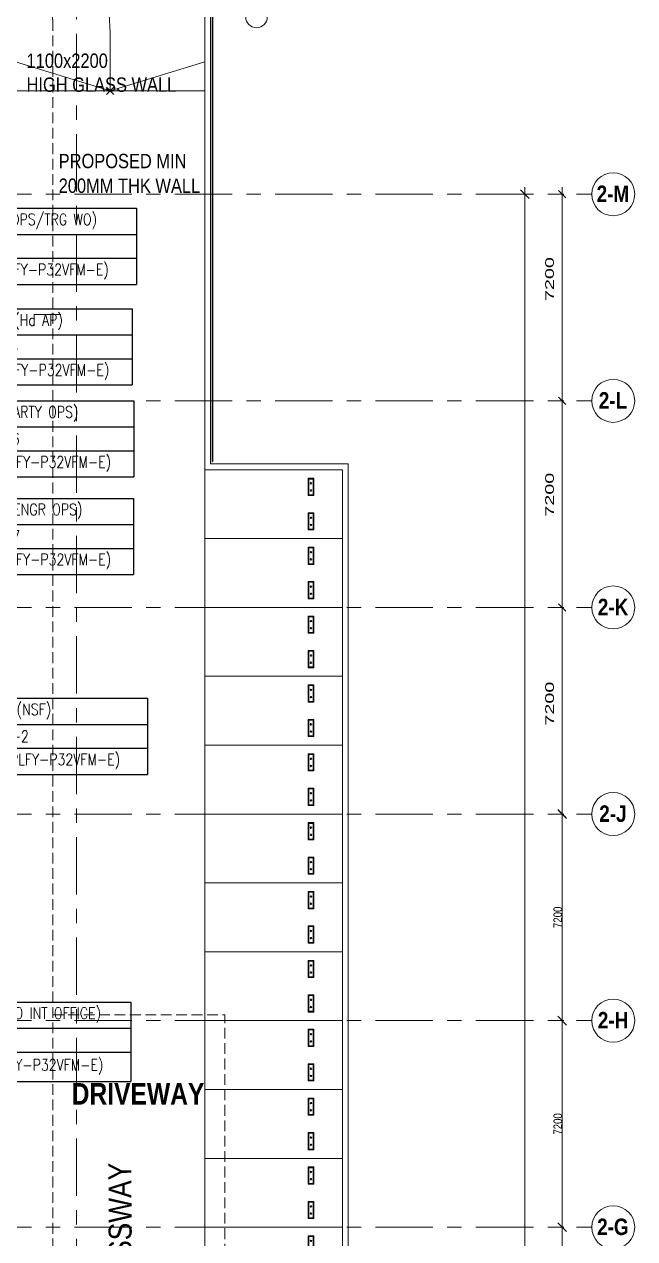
# Model space of a CAD drawing. Header units: millimetres. Extents: x 50620 to 404449, y -131543 to 97.
# Drawn here: x 383165 to 404449, y -64398 to -22075 of the extents above; entities that cross this region are included whole.
import ezdxf

# ---------------------------------------------------------------- set-up
doc = ezdxf.new("R2010")
doc.units = ezdxf.units.MM
doc.linetypes.add('IDA - Grid Line', pattern=[3500, 2000, -500, 500, -500])
doc.linetypes.add('IDA - Hidden 065', pattern=[537.5, 375, -162.5])
doc.layers.get('Defpoints').update_dxf_attribs({"color": 130})
for name, color, linetype, lineweight in [('A-_ANOT----_A-1', 8, 'Continuous', 0), ('A-_ANOT----_D', 8, 'Continuous', 9), ('A-_ANOTTEXT_T', 8, 'Continuous', 0), ('A-_DETA----_E-10', 8, 'IDA - Hidden 065', 9), ('A-_FLOR----_E', 8, 'Continuous', 9), ('A-_HANR----_E3', 8, 'Continuous', 9), ('A-DETL-____-OTLN-1', 8, 'Continuous', 9), ('A-FLOR-____-OTLN-4', 8, 'Continuous', 9), ('C-PRKG-____-OTLN', 8, 'Continuous', 0), ('C-PRKG-____-OTLN-1', 8, 'Continuous', 0), ('M-_ARCHI', 8, 'Continuous', 5), ('M_ACMV_ANNOTATION', 7, 'Continuous', 20), ('S-_ANOTGRID_E', 8, 'Continuous', 5)]:
    doc.layers.add(name, color=color, linetype=linetype, lineweight=lineweight)
doc.layers.add('S-_ANOTGRID_E-1', color=9, linetype='IDA - Grid Line', lineweight=5, true_color=0x808080)
doc.styles.add('Arial', font='arial.ttf', dxfattribs={"width": 0.8, "height": 300})
doc.styles.add('Arial Narrow', font='ARIALN.TTF', dxfattribs={"height": 100})
doc.styles.add('Arial Narrow_1', font='ARIALN.TTF', dxfattribs={"width": 2, "height": 300})
doc.styles.add('Arial Narrow_2', font='ARIALN.TTF', dxfattribs={"height": 90})
doc.styles.add('Arial Narrow_B', font='ARIALNB.TTF', dxfattribs={"height": 150})
doc.styles.add('Arial Narrow_B_4', font='ARIALNB.TTF', dxfattribs={"height": 500})
doc.styles.add('SIMPLEX', font='simplex.shx', dxfattribs={"width": 0.8})
doc.dimstyles.new('IDA_-_Arial_-_2_5mm_-_Black_-_Diagonal', dxfattribs={"dimscale": 304.8, "dimtxt": 300, "dimasz": 1, "dimexe": 0.82021, "dimexo": 0.410105, "dimgap": 0, "dimtad": 1, "dimdec": 0, "dimzin": 0, "dimdsep": 46, "dimtxsty": 'Arial', "dimblk1": 'OBLIQUE', "dimblk2": 'OBLIQUE', "dimsah": 1, "dimcen": 0.09, "dimdle": 0.82021, "dimadec": 6, "dimazin": 0, "dimtfac": 1, "dimtdec": 0, "dimtmove": 0, "dimatfit": 2, "dimfxl": 1, "dimtvp": 1, "dimtolj": 1, "dimtzin": 0, "dimarcsym": 2})
doc.dimstyles.new('IDA_-_Arial_-_2_5mm_-_Black_-_Diagonal_1', dxfattribs={"dimscale": 304.8, "dimtxt": 639.644359, "dimasz": 0.82021, "dimexe": 0.82021, "dimexo": 0.410105, "dimgap": 0, "dimtad": 1, "dimdec": 0, "dimzin": 0, "dimdsep": 46, "dimtxsty": 'Arial Narrow_1', "dimblk1": 'OBLIQUE', "dimblk2": 'OBLIQUE', "dimsah": 1, "dimcen": 0.09, "dimdle": 0.82021, "dimadec": 6, "dimazin": 0, "dimtfac": 1, "dimtdec": 4, "dimtix": 1, "dimtmove": 2, "dimatfit": 3, "dimfxl": 1, "dimtvp": 1, "dimtolj": 1, "dimtzin": 0, "dimarcsym": 2})

# ---------------------------------------------------------------- blocks, each defined once
blk = doc.blocks.new('*T93')
at = {"layer": 'M_ACMV_ANNOTATION', "color": 0, "linetype": 'ByBlock', "lineweight": -2, "transparency": 16777216}
for p, q in [((0, 0), (6230, 0)), ((0, 0), (0, -2652)), ((6230, 0), (6230, -2652)), ((0, -910), (6230, -910)), ((0, -1743), (6230, -1743)), ((0, -2652), (6230, -2652))]:
    blk.add_line(p, q, dxfattribs=at)
at = {"layer": 'M_ACMV_ANNOTATION', "transparency": 16777216, "char_height": 400, "width": 5930, "attachment_point": 4, "style": 'SIMPLEX'}
for s, insert in [('02-01C (Hd AP)', (150, -455)), ('{\\Fsimplex|c0;FCU-6-6}', (150, -1326)), ('{\\Fsimplex|c0;3.6kW(PLFY-P32VFM-E)}', (150, -2198))]:
    blk.add_mtext(s, dxfattribs=dict(at, insert=insert))
blk = doc.blocks.new('*T63')
at = {"layer": 'M_ACMV_ANNOTATION', "color": 0, "linetype": 'ByBlock', "lineweight": -2, "transparency": 16777216}
for p, q in [((0, 0), (6602, 0)), ((0, 0), (0, -2774)), ((6602, 0), (6602, -2774)), ((0, -910), (6602, -910)), ((0, -1743), (6602, -1743)), ((0, -2774), (6602, -2774))]:
    blk.add_line(p, q, dxfattribs=at)
at = {"layer": 'M_ACMV_ANNOTATION', "transparency": 16777216, "char_height": 400, "width": 6302.09, "attachment_point": 4, "style": 'SIMPLEX'}
for s, insert in [('02-04A (HD INT OFFICE)', (150, -455)), ('FCU-6-13', (150, -1326)), ('3.6kW (PLFY-P32VFM-E)', (150, -2259))]:
    blk.add_mtext(s, dxfattribs=dict(at, insert=insert))
blk = doc.blocks.new('*T82')
at = {"layer": 'M_ACMV_ANNOTATION', "color": 0, "linetype": 'ByBlock', "lineweight": -2, "transparency": 16777216}
for p, q in [((0, 0), (6390, 0)), ((0, 0), (0, -2660)), ((6390, 0), (6390, -2660)), ((0, -910), (6390, -910)), ((0, -1743), (6390, -1743)), ((0, -2660), (6390, -2660))]:
    blk.add_line(p, q, dxfattribs=at)
at = {"layer": 'M_ACMV_ANNOTATION', "transparency": 16777216, "char_height": 400, "width": 6090, "attachment_point": 4, "style": 'SIMPLEX'}
for s, insert in [('{\\Fsimplex|c0;02-01 (OPS/TRG WO)}', (150, -455)), ('{\\Fsimplex|c0;FCU-6-5}', (150, -1326)), ('{\\Fsimplex|c0;3.6kW(PLFY-P32VFM-E)}', (150, -2202))]:
    blk.add_mtext(s, dxfattribs=dict(at, insert=insert))
blk = doc.blocks.new('*T83')
at = {"layer": 'M_ACMV_ANNOTATION', "color": 0, "linetype": 'ByBlock', "lineweight": -2, "transparency": 16777216}
for p, q in [((0, 0), (6218, 0)), ((0, 0), (0, -2652)), ((6218, 0), (6218, -2652)), ((0, -910), (6218, -910)), ((0, -1743), (6218, -1743)), ((0, -2652), (6218, -2652))]:
    blk.add_line(p, q, dxfattribs=at)
at = {"layer": 'M_ACMV_ANNOTATION', "transparency": 16777216, "char_height": 400, "width": 5917.95, "attachment_point": 4, "style": 'SIMPLEX'}
for s, insert in [('{\\Fsimplex|c0;02-01 (ARTY OPS)}', (150, -455)), ('{\\Fsimplex|c0;FCU-5-6}', (150, -1326)), ('{\\Fsimplex|c0;3.6kW(PLFY-P32VFM-E)}', (150, -2198))]:
    blk.add_mtext(s, dxfattribs=dict(at, insert=insert))
blk = doc.blocks.new('*T85')
at = {"layer": 'M_ACMV_ANNOTATION', "color": 0, "linetype": 'ByBlock', "lineweight": -2, "transparency": 16777216}
for p, q in [((0, 0), (6386, 0)), ((0, 0), (0, -2652)), ((6386, 0), (6386, -2652)), ((0, -910), (6386, -910)), ((0, -1743), (6386, -1743)), ((0, -2652), (6386, -2652))]:
    blk.add_line(p, q, dxfattribs=at)
at = {"layer": 'M_ACMV_ANNOTATION', "transparency": 16777216, "char_height": 400, "width": 6086.08, "attachment_point": 4, "style": 'SIMPLEX'}
for s, insert in [('{\\Fsimplex|c0;02-01 (NSF)}', (150, -455)), ('FCU-6-2', (150, -1326)), ('{\\Fsimplex|c0;3.6kW(PLFY-P32VFM-E)}', (150, -2198))]:
    blk.add_mtext(s, dxfattribs=dict(at, insert=insert))
blk = doc.blocks.new('*T104')
at = {"layer": 'M_ACMV_ANNOTATION', "color": 0, "linetype": 'ByBlock', "lineweight": -2, "transparency": 16777216}
for p, q in [((0, 0), (6206, 0)), ((0, 0), (0, -2652)), ((6206, 0), (6206, -2652)), ((0, -910), (6206, -910)), ((0, -1743), (6206, -1743)), ((0, -2652), (6206, -2652))]:
    blk.add_line(p, q, dxfattribs=at)
at = {"layer": 'M_ACMV_ANNOTATION', "transparency": 16777216, "char_height": 400, "width": 5906.13, "attachment_point": 4, "style": 'SIMPLEX'}
for s, insert in [('{\\Fsimplex|c0;02-01 (ENGR OPS)}', (150, -455)), ('{\\Fsimplex|c0;FCU-6-7}', (150, -1326)), ('{\\Fsimplex|c0;3.6kW(PLFY-P32VFM-E)}', (150, -2198))]:
    blk.add_mtext(s, dxfattribs=dict(at, insert=insert))
blk = doc.blocks.new('Grid - 3_0mm Dia-3628821-BLK 2 2ND STOREY PLAN')
at = {"layer": 'S-_ANOTGRID_E'}
blk.add_circle((0, 0), 3, dxfattribs=at)
blk = doc.blocks.new('_Oblique')
at = {"color": 0, "linetype": 'ByBlock', "lineweight": -2}
blk.add_line((-0.5, -0.5), (0.5, 0.5), dxfattribs=at)
blk = doc.blocks.new('*D436')
at = {"layer": 'A-_ANOT----_D', "color": 0, "lineweight": -2, "transparency": 16777216}
for p, q in [((16985, 0), (16683, 0)), ((16933, 250), (16933, -7450)), ((16985, -7200), (16683, -7200))]:
    blk.add_line(p, q, dxfattribs=at)
at = {"layer": 'Defpoints', "color": 0, "transparency": 16777216}
for p in [(17110, 0), (16933, -7200), (17110, -7200)]:
    blk.add_point(p, dxfattribs=at)
at = {"layer": 'A-_ANOT----_D', "color": 0, "lineweight": -2, "transparency": 16777216, "xscale": 250, "yscale": 250, "zscale": 250}
for p, rotation in [((16933, 0), 90.00001134780761), ((16933, -7200), 270.0000113478076)]:
    blk.add_blockref('_Oblique', p, dxfattribs=dict(at, rotation=rotation))
at = {"layer": 'A-_ANOT----_D', "color": 0, "lineweight": 5, "transparency": 16777216, "insert": (16342, -3720), "char_height": 300, "width": 1900.66, "attachment_point": 1, "rotation": 90, "line_spacing_factor": 0.974696, "style": 'Arial Narrow_1'}
blk.add_mtext('\\A1;7200', dxfattribs=at)
blk = doc.blocks.new('*D437')
at = {"layer": 'A-_ANOT----_D', "color": 0, "lineweight": -2, "transparency": 16777216}
for p, q in [((16933, -6950), (16933, -14650)), ((16985, -7200), (16683, -7200)), ((16985, -14400), (16683, -14400))]:
    blk.add_line(p, q, dxfattribs=at)
at = {"layer": 'Defpoints', "color": 0, "transparency": 16777216}
for p in [(17110, -7200), (16933, -14400), (17110, -14400)]:
    blk.add_point(p, dxfattribs=at)
at = {"layer": 'A-_ANOT----_D', "color": 0, "lineweight": -2, "transparency": 16777216, "xscale": 250, "yscale": 250, "zscale": 250}
for p, rotation in [((16933, -7200), 90.00001134780761), ((16933, -14400), 270.0000113478076)]:
    blk.add_blockref('_Oblique', p, dxfattribs=dict(at, rotation=rotation))
at = {"layer": 'A-_ANOT----_D', "color": 0, "lineweight": 5, "transparency": 16777216, "insert": (16342, -11235), "char_height": 300, "width": 1900.66, "attachment_point": 1, "rotation": 90, "line_spacing_factor": 0.974696, "style": 'Arial Narrow_1'}
blk.add_mtext('\\A1;7200', dxfattribs=at)
blk = doc.blocks.new('*D438')
at = {"layer": 'A-_ANOT----_D', "color": 0, "lineweight": -2, "transparency": 16777216}
for p, q in [((16933, -14150), (16933, -21850)), ((16985, -14400), (16683, -14400)), ((16985, -21600), (16683, -21600))]:
    blk.add_line(p, q, dxfattribs=at)
at = {"layer": 'Defpoints', "color": 0, "transparency": 16777216}
for p in [(17110, -14400), (16933, -21600), (17110, -21600)]:
    blk.add_point(p, dxfattribs=at)
at = {"layer": 'A-_ANOT----_D', "color": 0, "lineweight": -2, "transparency": 16777216, "xscale": 250, "yscale": 250, "zscale": 250}
for p, rotation in [((16933, -14400), 90.00001134780761), ((16933, -21600), 270.0000113478076)]:
    blk.add_blockref('_Oblique', p, dxfattribs=dict(at, rotation=rotation))
at = {"layer": 'A-_ANOT----_D', "color": 0, "lineweight": 5, "transparency": 16777216, "insert": (16342, -18517), "char_height": 300, "width": 1900.66, "attachment_point": 1, "rotation": 90, "line_spacing_factor": 0.974696, "style": 'Arial Narrow_1'}
blk.add_mtext('\\A1;7200', dxfattribs=at)
blk = doc.blocks.new('*D439')
at = {"layer": 'A-_ANOT----_D', "color": 0, "lineweight": -2, "transparency": 16777216}
for p, q in [((16933, -21350), (16933, -29050)), ((16985, -21600), (16683, -21600)), ((16985, -28800), (16683, -28800))]:
    blk.add_line(p, q, dxfattribs=at)
at = {"layer": 'Defpoints', "color": 0, "transparency": 16777216}
for p in [(17110, -21600), (16933, -28800), (17110, -28800)]:
    blk.add_point(p, dxfattribs=at)
at = {"layer": 'A-_ANOT----_D', "color": 0, "lineweight": -2, "transparency": 16777216, "xscale": 304.8, "yscale": 304.8, "zscale": 304.8}
for p, rotation in [((16933, -21600), 90.00001134780761), ((16933, -28800), 270.0000113478076)]:
    blk.add_blockref('_Oblique', p, dxfattribs=dict(at, rotation=rotation))
at = {"layer": 'A-_ANOT----_D', "color": 0, "lineweight": 5, "transparency": 16777216, "insert": (16780, -25200), "char_height": 300, "width": 1900.66, "attachment_point": 5, "rotation": 90, "style": 'Arial'}
blk.add_mtext('\\A1;7200', dxfattribs=at)
blk = doc.blocks.new('*D440')
at = {"layer": 'A-_ANOT----_D', "color": 0, "lineweight": -2, "transparency": 16777216}
for p, q in [((16933, -28550), (16933, -36250)), ((16985, -28800), (16683, -28800)), ((16985, -36000), (16683, -36000))]:
    blk.add_line(p, q, dxfattribs=at)
at = {"layer": 'Defpoints', "color": 0, "transparency": 16777216}
for p in [(17110, -28800), (16933, -36000), (17110, -36000)]:
    blk.add_point(p, dxfattribs=at)
at = {"layer": 'A-_ANOT----_D', "color": 0, "lineweight": -2, "transparency": 16777216, "xscale": 304.8, "yscale": 304.8, "zscale": 304.8}
for p, rotation in [((16933, -28800), 90.00001134780761), ((16933, -36000), 270.0000113478076)]:
    blk.add_blockref('_Oblique', p, dxfattribs=dict(at, rotation=rotation))
at = {"layer": 'A-_ANOT----_D', "color": 0, "lineweight": 5, "transparency": 16777216, "insert": (16780, -32400), "char_height": 300, "width": 1900.66, "attachment_point": 5, "rotation": 90, "style": 'Arial'}
blk.add_mtext('\\A1;7200', dxfattribs=at)
blk = doc.blocks.new('*D441')
at = {"layer": 'A-_ANOT----_D', "color": 0, "lineweight": -2, "transparency": 16777216}
for p, q in [((16933, -35750), (16933, -43450)), ((16985, -36000), (16683, -36000)), ((16985, -43200), (16683, -43200))]:
    blk.add_line(p, q, dxfattribs=at)
at = {"layer": 'Defpoints', "color": 0, "transparency": 16777216}
for p in [(17110, -36000), (16933, -43200), (17110, -43200)]:
    blk.add_point(p, dxfattribs=at)
at = {"layer": 'A-_ANOT----_D', "color": 0, "lineweight": -2, "transparency": 16777216, "xscale": 304.8, "yscale": 304.8, "zscale": 304.8}
for p, rotation in [((16933, -36000), 90.00001134780761), ((16933, -43200), 270.0000113478076)]:
    blk.add_blockref('_Oblique', p, dxfattribs=dict(at, rotation=rotation))
at = {"layer": 'A-_ANOT----_D', "color": 0, "lineweight": 5, "transparency": 16777216, "insert": (16780, -39600), "char_height": 300, "width": 1900.66, "attachment_point": 5, "rotation": 90, "style": 'Arial'}
blk.add_mtext('\\A1;7200', dxfattribs=at)
blk = doc.blocks.new('*D447')
at = {"layer": 'A-_ANOT----_D', "color": 0, "lineweight": -2, "transparency": 16777216}
for p, q in [((15685, 0), (15383, 0)), ((15633, 250), (15633, -79450)), ((15685, -79200), (15383, -79200))]:
    blk.add_line(p, q, dxfattribs=at)
at = {"layer": 'Defpoints', "color": 0, "transparency": 16777216}
for p in [(15810, 0), (15633, -79200), (15810, -79200)]:
    blk.add_point(p, dxfattribs=at)
at = {"layer": 'A-_ANOT----_D', "color": 0, "lineweight": -2, "transparency": 16777216, "xscale": 304.8, "yscale": 304.8, "zscale": 304.8}
for p, rotation in [((15633, 0), 90.00001134780761), ((15633, -79200), 270.0000113478076)]:
    blk.add_blockref('_Oblique', p, dxfattribs=dict(at, rotation=rotation))
at = {"layer": 'A-_ANOT----_D', "color": 0, "lineweight": 5, "transparency": 16777216, "insert": (15480, -39600), "char_height": 300, "width": 2375.82, "attachment_point": 5, "rotation": 90, "style": 'Arial'}
blk.add_mtext('\\A1;79200', dxfattribs=at)
blk = doc.blocks.new('IDA - Parking Lots - 4800L X 2400W - Non Perforated-V1481-SITE_2ND STOREY PLAN')
at = {"layer": 'C-PRKG-____-OTLN'}
for p, q in [((900, -1000), (300, -1000)), ((300, -1000), (300, -1200)), ((300, -1000), (900, -1000)), ((300, -1000), (325, -1025)), ((300, -1200), (300, -1000)), ((325, -1175), (300, -1200)), ((300, -1200), (900, -1200)), ((900, -1200), (300, -1200)), ((875, -1025), (325, -1025)), ((325, -1025), (325, -1175)), ((325, -1175), (875, -1175)), ((900, -1000), (875, -1025)), ((875, -1175), (875, -1025)), ((900, -1200), (875, -1175)), ((900, -1200), (900, -1000)), ((900, -1000), (900, -1200)), ((1500, -1000), (2100, -1000)), ((1500, -1000), (1525, -1025)), ((1500, -1200), (1500, -1000)), ((2100, -1000), (1500, -1000)), ((1500, -1000), (1500, -1200)), ((1500, -1200), (1525, -1175)), ((2100, -1200), (1500, -1200)), ((1500, -1200), (2100, -1200)), ((2075, -1025), (1525, -1025)), ((1525, -1025), (1525, -1175)), ((1525, -1175), (2075, -1175)), ((2100, -1000), (2075, -1025)), ((2075, -1175), (2075, -1025)), ((2075, -1175), (2100, -1200)), ((2100, -1000), (2100, -1200)), ((2100, -1200), (2100, -1000))]:
    blk.add_line(p, q, dxfattribs=at)
for centre in [(475, -1100), (725, -1100), (1675, -1100), (1925, -1100)]:
    blk.add_circle(centre, 25, dxfattribs=at)
at = {"layer": 'C-PRKG-____-OTLN-1'}
for p, q in [((2400, 0), (0, 0)), ((0, 0), (0, -4800)), ((0, -4800), (0, 0)), ((0, 0), (2400, 0)), ((2400, -4800), (2400, 0)), ((2400, 0), (2400, -4800)), ((300, -1200), (300, -1000)), ((300, -1000), (900, -1000)), ((900, -1200), (300, -1200)), ((900, -1000), (900, -1200)), ((1500, -1200), (1500, -1000)), ((1500, -1000), (2100, -1000)), ((2100, -1200), (1500, -1200)), ((2100, -1000), (2100, -1200)), ((0, -4800), (2400, -4800)), ((2400, -4800), (0, -4800))]:
    blk.add_line(p, q, dxfattribs=at)
blk = doc.blocks.new('IDA - Parking Lots - 4800L X 2400W - Non Perforated-V1486-SITE_2ND STOREY PLAN')
at = {"layer": 'C-PRKG-____-OTLN'}
for p, q in [((900, -1000), (300, -1000)), ((300, -1000), (300, -1200)), ((300, -1000), (900, -1000)), ((300, -1000), (325, -1025)), ((300, -1200), (300, -1000)), ((325, -1175), (300, -1200)), ((300, -1200), (900, -1200)), ((900, -1200), (300, -1200)), ((875, -1025), (325, -1025)), ((325, -1025), (325, -1175)), ((325, -1175), (875, -1175)), ((900, -1000), (875, -1025)), ((875, -1175), (875, -1025)), ((900, -1200), (875, -1175)), ((900, -1200), (900, -1000)), ((900, -1000), (900, -1200)), ((1500, -1000), (2100, -1000)), ((1500, -1000), (1525, -1025)), ((1500, -1200), (1500, -1000)), ((2100, -1000), (1500, -1000)), ((1500, -1000), (1500, -1200)), ((1500, -1200), (1525, -1175)), ((2100, -1200), (1500, -1200)), ((1500, -1200), (2100, -1200)), ((2075, -1025), (1525, -1025)), ((1525, -1025), (1525, -1175)), ((1525, -1175), (2075, -1175)), ((2100, -1000), (2075, -1025)), ((2075, -1175), (2075, -1025)), ((2075, -1175), (2100, -1200)), ((2100, -1000), (2100, -1200)), ((2100, -1200), (2100, -1000))]:
    blk.add_line(p, q, dxfattribs=at)
for centre in [(475, -1100), (725, -1100), (1675, -1100), (1925, -1100)]:
    blk.add_circle(centre, 25, dxfattribs=at)
at = {"layer": 'C-PRKG-____-OTLN-1'}
for p, q in [((2400, 0), (0, 0)), ((0, 0), (0, -4800)), ((0, -4800), (0, 0)), ((0, 0), (2400, 0)), ((2400, -4800), (2400, 0)), ((2400, 0), (2400, -4800)), ((300, -1200), (300, -1000)), ((300, -1000), (900, -1000)), ((900, -1200), (300, -1200)), ((900, -1000), (900, -1200)), ((1500, -1200), (1500, -1000)), ((1500, -1000), (2100, -1000)), ((2100, -1200), (1500, -1200)), ((2100, -1000), (2100, -1200)), ((0, -4800), (2400, -4800)), ((2400, -4800), (0, -4800))]:
    blk.add_line(p, q, dxfattribs=at)
blk = doc.blocks.new('ARCHI 2ND_2024 09 11')
at = {"color": 8, "lineweight": 5}
for p, q in [((1045, 3470), (1305, 3730)), ((1045, 3730), (1305, 3470))]:
    blk.add_line(p, q, dxfattribs=at)
at = {"color": 8, "linetype": 'ByBlock', "lineweight": 5}
blk.add_line((-1451.6, -4188.7), (-546.6, -4188.7), dxfattribs=at)
at = {"layer": 'A-_ANOT----_A-1', "color": 8, "lineweight": 5}
blk.add_circle((6275, 6177.4), 375, dxfattribs=at)
at = {"layer": 'A-_DETA----_E-10', "lineweight": 5, "flags": 128}
blk.add_lwpolyline([(-825, -28600), (5175, -28600), (5175, -50600), (-825, -50600), (-825, -28600), (-825, 5862.5)], dxfattribs=at)
at = {"layer": 'A-_DETA----_E-10', "lineweight": 5}
blk.add_arc((-4275, 5862.5), 3450, 359.99996, 180, dxfattribs=at)
at = {"layer": 'A-_FLOR----_E', "color": 8, "lineweight": 5}
for p, q in [((4475, 1850), (4475, 6400)), ((4475, 6400), (4475, 1850)), ((4475, -175), (4475, 1850)), ((4475, 1850), (4475, -175)), ((4475, -9600), (4475, -175)), ((9275, -9600), (4475, -9600)), ((9275, -69600), (9275, -9600))]:
    blk.add_line(p, q, dxfattribs=at)
at = {"layer": 'A-_HANR----_E3', "color": 8, "lineweight": 5}
for p, q in [((4675, 6400.2), (4675, 3600)), ((4675, 6400.2), (4675, 3600)), ((4675, 6400.2), (4675, 3600)), ((4731.9, 6400.3), (4731.9, 3600)), ((4731.9, 6400.3), (4731.9, 3600)), ((4731.9, 6400.3), (4731.9, 3600)), ((4758, 6400.3), (4758, 3600)), ((4758, 6400.3), (4758, 3600)), ((4758, 6400.3), (4758, 3600)), ((4675, 3600), (4675, -9400)), ((4675, 3600), (4675, -9400)), ((4675, 3600), (4675, -9400)), ((4731.9, 3600), (4731.9, -9343.1)), ((4731.9, 3600), (4731.9, -9343.1)), ((4731.9, 3600), (4731.9, -9343.1)), ((4758, 3600), (4758, -9317)), ((4758, 3600), (4758, -9317)), ((4758, 3600), (4758, -9317)), ((4675, -9400), (9475, -9400)), ((4675, -9400), (9475, -9400)), ((4675, -9400), (9475, -9400)), ((9475, -9400), (9475, -69800)), ((9475, -9400), (9475, -69800)), ((9475, -9400), (9475, -69800))]:
    blk.add_line(p, q, dxfattribs=at)
at = {"layer": 'A-DETL-____-OTLN-1', "color": 8, "lineweight": 5}
for p, q in [((1175, 5625), (1175, 3600)), ((1175, 3600), (-2125, 4612.5)), ((1175, 3600), (4475, 4612.5))]:
    blk.add_line(p, q, dxfattribs=at)
at = {"layer": 'A-FLOR-____-OTLN-4', "color": 8, "lineweight": 5}
for p in [(-2125, 3600), (-1525, 3600)]:
    blk.add_line(p, (4475, 3600), dxfattribs=at)
blk.add_arc((-17257.4, 4765.8), 18452.4, 2.66883, 13.37399, dxfattribs=at)
at = {"layer": 'S-_ANOTGRID_E-1', "color": 8, "lineweight": 5}
for p, q in [((0, 26594.8), (0, -83806.9)), ((0, 26594.8), (0, -83806.9)), ((-38572.1, 0), (17962.1, 0)), ((-38572.1, 0), (17962.1, 0)), ((-38572.1, -7200), (17962.1, -7200)), ((-38572.1, -14400), (17962.1, -14400)), ((-38572.1, -21600), (17962.1, -21600)), ((-38572.1, -28800), (17962.1, -28800)), ((-38572.1, -36000), (17962.1, -36000))]:
    blk.add_line(p, q, dxfattribs=at)
at = {"layer": 'C-PRKG-____-OTLN-1', "color": 8, "lineweight": 5, "rotation": 270.0000000000582}
for name, p in [('IDA - Parking Lots - 4800L X 2400W - Non Perforated-V1486-SITE_2ND STOREY PLAN', (9275, -9600)), ('IDA - Parking Lots - 4800L X 2400W - Non Perforated-V1481-SITE_2ND STOREY PLAN', (9275, -12000)), ('IDA - Parking Lots - 4800L X 2400W - Non Perforated-V1481-SITE_2ND STOREY PLAN', (9275, -14400)), ('IDA - Parking Lots - 4800L X 2400W - Non Perforated-V1481-SITE_2ND STOREY PLAN', (9275, -16800)), ('IDA - Parking Lots - 4800L X 2400W - Non Perforated-V1481-SITE_2ND STOREY PLAN', (9275, -19200)), ('IDA - Parking Lots - 4800L X 2400W - Non Perforated-V1481-SITE_2ND STOREY PLAN', (9275, -21600)), ('IDA - Parking Lots - 4800L X 2400W - Non Perforated-V1481-SITE_2ND STOREY PLAN', (9275, -24000)), ('IDA - Parking Lots - 4800L X 2400W - Non Perforated-V1481-SITE_2ND STOREY PLAN', (9275, -26400)), ('IDA - Parking Lots - 4800L X 2400W - Non Perforated-V1481-SITE_2ND STOREY PLAN', (9275, -28800)), ('IDA - Parking Lots - 4800L X 2400W - Non Perforated-V1481-SITE_2ND STOREY PLAN', (9275, -31200)), ('IDA - Parking Lots - 4800L X 2400W - Non Perforated-V1481-SITE_2ND STOREY PLAN', (9275, -33600)), ('IDA - Parking Lots - 4800L X 2400W - Non Perforated-V1481-SITE_2ND STOREY PLAN', (9275, -36000))]:
    blk.add_blockref(name, p, dxfattribs=at)
at = {"layer": 'S-_ANOTGRID_E', "color": 8, "lineweight": 5}
for p, xscale, yscale, zscale, rotation in [((18712.1, 0), 250.0000000000001, 250.0000000000001, 250.0000000000001, 270.0000000000586), ((18712.1, 0), 249.9999999999999, 249.9999999999999, 249.9999999999999, 270.0000000000575), ((18712.1, -7200), 249.9999999999999, 249.9999999999999, 249.9999999999999, 270.0000000000575), ((18712.1, -14400), 249.9999999999999, 249.9999999999999, 249.9999999999999, 270.0000000000575), ((18712.1, -21600), 249.9999999999999, 249.9999999999999, 249.9999999999999, 270.0000000000575), ((18712.1, -28800), 249.9999999999999, 249.9999999999999, 249.9999999999999, 270.0000000000575), ((18712.1, -36000), 249.9999999999999, 249.9999999999999, 249.9999999999999, 270.0000000000575)]:
    blk.add_blockref('Grid - 3_0mm Dia-3628821-BLK 2 2ND STOREY PLAN', p, dxfattribs=dict(at, xscale=xscale, yscale=yscale, zscale=zscale, rotation=rotation))
at = {"layer": 'A-_ANOTTEXT_T', "color": 8, "lineweight": 5, "attachment_point": 1}
for s, insert, char_height, width, style in [('1100x2200 \\PHIGH GLASS WALL', (-1742.7, 4903.2), 500, 5278.618, 'Arial Narrow_2'), ('PROPOSED MIN ', (-622.1, 1407.2), 500, 5691.981, 'Arial Narrow_2'), ('200MM THK WALL', (-622.1, 547.3), 500, 6132.909, 'Arial Narrow_2'), ('DRIVEWAY', (-170, -30975.2), 750, 5691.981, 'Arial Narrow_B_4')]:
    blk.add_mtext(s, dxfattribs=dict(at, insert=insert, char_height=char_height, width=width, style=style))
at = {"layer": 'A-_DETA----_E-10', "lineweight": 5, "insert": (1128.1, -39738.9), "char_height": 800, "width": 14403.249, "attachment_point": 2, "rotation": 90.14316, "line_spacing_factor": 0.974696, "style": 'Arial Narrow'}
blk.add_mtext('FIRE ENGINE ACCESSWAY\\P22m x 6m', dxfattribs=at)
at = {"layer": 'S-_ANOTGRID_E', "color": 8, "lineweight": 5, "char_height": 575, "attachment_point": 1, "style": 'Arial Narrow_B'}
for s, insert, width in [('2-M', (18134.4, 302.4), 1362.869), ('2-M', (18134.4, 302.4), 1362.869), ('2-L', (18209.4, -6897.6), 1182.489), ('2-K', (18175.7, -14097.6), 1262.658), ('2-J', (18225.7, -21297.6), 1142.405), ('2-H', (18175.7, -28497.6), 1262.658), ('2-G', (18151.9, -35697.6), 1322.784)]:
    blk.add_mtext(s, dxfattribs=dict(at, insert=insert, width=width))
at = {"layer": 'A-_ANOT----_D', "color": 8, "lineweight": 5}
for base, p1, p2, override, picture, middle in [((15633.2, -79200), (15809.9, 0), (15809.9, -79200), {"dimpost": '<>', "dimfxl": 79200}, '*D447', (15480, -39600)), ((16933.2, -28800), (17109.9, -21600), (17109.9, -28800), {"dimpost": '<>', "dimfxl": 7200}, '*D439', (16780, -25200)), ((16933.2, -36000), (17109.9, -28800), (17109.9, -36000), {"dimpost": '<>', "dimfxl": 7200}, '*D440', (16780, -32400)), ((16933.2, -43200), (17109.9, -36000), (17109.9, -43200), {"dimpost": '<>', "dimfxl": 7200}, '*D441', (16780, -39600))]:
    dim = blk.add_linear_dim(base=base, p1=p1, p2=p2, angle=90, dimstyle='IDA_-_Arial_-_2_5mm_-_Black_-_Diagonal', override=override, dxfattribs=at)
    dim.commit()
    dim.dimension.update_dxf_attribs({"geometry": picture, "text_midpoint": middle})
for base, p1, p2, picture, middle in [((16933.2, -7200), (17109.9, 0), (17109.9, -7200), '*D436', (16542.1, -2769.2)), ((16933.2, -14400), (17109.9, -7200), (17109.9, -14400), '*D437', (16542.1, -10284.8)), ((16933.2, -21600), (17109.9, -14400), (17109.9, -21600), '*D438', (16542.1, -17566.3))]:
    dim = blk.add_linear_dim(base=base, p1=p1, p2=p2, angle=90, dimstyle='IDA_-_Arial_-_2_5mm_-_Black_-_Diagonal_1', override={"dimpost": '<>', "dimfxl": 7200}, dxfattribs=at)
    dim.commit()
    dim.dimension.update_dxf_attribs({"geometry": picture, "text_midpoint": middle, "dimtype": 160, "text_rotation": 90})

msp = doc.modelspace()

# ---------------------------------------------------------------- block references
at = {"layer": 'M-_ARCHI', "lineweight": 5, "extrusion": (0.000419962, 1.0854e-05, 1), "rotation": 359.9999887056363}
msp.add_blockref('ARCHI 2ND_2024 09 11', (384987, -27998, 422), dxfattribs=at)

# ---------------------------------------------------------------- next in the draw order: block references
for name, p in [('*T82', (380683, -28488, -35637623)), ('*T93', (380702, -31992, -17819218)), ('*T83', (380762, -35197, -17819484)), ('*T104', (380764, -38596, -17819486)), ('*T85', (381076, -45565)), ('*T63', (380275, -56149, 803))]:
    msp.add_blockref(name, p)

doc.saveas('drawing.dxf')
